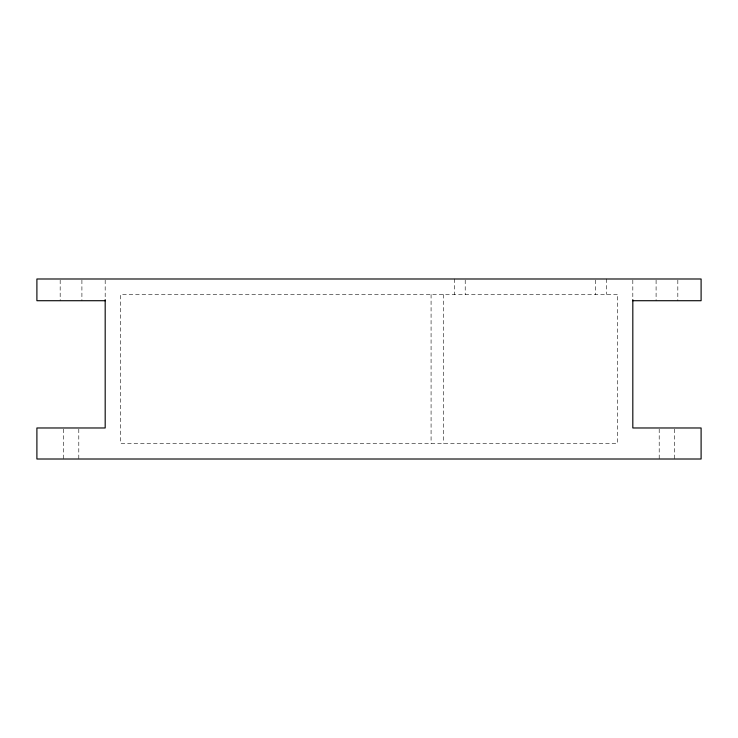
<?xml version="1.0" encoding="UTF-8"?>
<svg xmlns="http://www.w3.org/2000/svg" width="738" height="738" viewBox="0 0 738 738"><rect width="100%" height="100%" fill="white"/><g stroke="black" fill="none" stroke-linecap="round" stroke-linejoin="round"><path stroke-width="0.55" stroke-dasharray="3.69 2.77" d="M677.825 280.136L677.825 300.717M674.716 429.119L674.716 459.008M659.2 429.119L659.2 459.008M656.091 280.136L656.091 300.717M632.817 280.136L632.817 298.475M606.433 278.992L606.433 294.508M595.575 280.099L595.575 294.508M465.217 280.099L465.217 294.508M454.35 278.992L454.35 294.508M443.492 294.508L443.492 443.492M431.075 294.508L431.075 443.492M105.183 280.136L105.183 298.475M81.909 280.136L81.909 300.717M78.8 429.119L78.8 459.008M63.283 429.119L63.283 459.008M60.175 280.136L60.175 300.717M617.3 294.508L120.7 294.508L120.7 443.492L617.3 443.492L617.3 294.508"/><path stroke-width="1.11" d="M105.183 300.717L36.9 300.717L36.9 278.992L701.1 278.992L701.1 300.717L632.817 300.717M632.817 299.619L632.817 427.975L701.1 427.975L701.1 459.008L36.9 459.008L36.9 427.975L105.183 427.975L105.183 299.619"/></g></svg>
